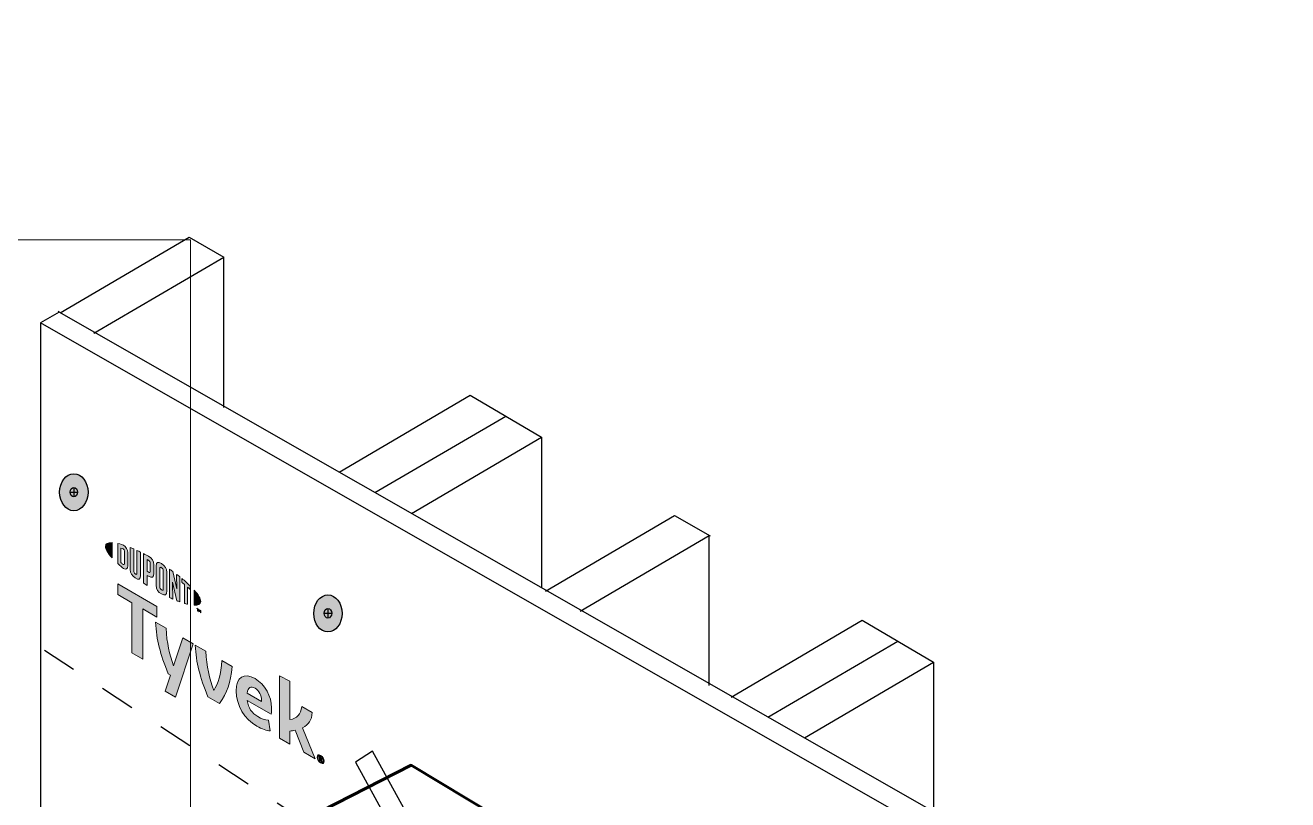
# Model space of a CAD drawing. Header units: inches. Extents: x -22 to 84, y -21 to 19.
# Drawn here: x 37.962 to 42.497, y 0.815 to 3.597 of the extents above; entities that cross this region are included whole.
import ezdxf

# ---------------------------------------------------------------- set-up
doc = ezdxf.new("R2010")
doc.units = ezdxf.units.IN
doc.header["$MEASUREMENT"] = 0
doc.linetypes.add('AI-Linetype-17', pattern=[0.25, 0.125, -0.125])
for name, color, linetype, lineweight in [('G-ANNO-TTLB', 7, 'Continuous', 0), ('TYVEK', 7, 'Continuous', 0), ('X-REF - TRACED', 7, 'Continuous', 0)]:
    doc.layers.add(name, color=color, linetype=linetype, lineweight=lineweight)
picture_1 = doc.add_image_def('image1.png', size_in_pixel=(1250, 1458))
picture_2 = doc.add_image_def('image2.png', size_in_pixel=(1250, 1458))

# ---------------------------------------------------------------- blocks, each defined once
blk = doc.blocks.new('Block_34')
at = {"layer": 'TYVEK'}
image = blk.add_image(picture_1, insert=(31.6835, -5.1888), size_in_units=(6.8716, 8.015), dxfattribs=at)
image = blk.add_image(picture_2, insert=(31.6835, -5.1888), size_in_units=(6.8716, 8.015), dxfattribs=at)
blk = doc.blocks.new('Block_32')
at = {"layer": 'TYVEK'}
blk.add_blockref('Block_34', (0, 0), dxfattribs=at)
blk = doc.blocks.new('Block_31')
at = {"layer": 'TYVEK'}
blk.add_blockref('Block_32', (0, 0), dxfattribs=at)
blk = doc.blocks.new('Block_210')
at = {"layer": 'X-REF - TRACED', "true_color": 0x848484, "transparency": 33554687}
h = blk.add_hatch(color=252, dxfattribs=at)
h.dxf.hatch_style = 2
edge = h.paths.add_edge_path()
edge.add_spline(control_points=[(38.25, 1.7251), (38.25, 1.7151), (38.2585, 1.7008), (38.2733, 1.6842), (38.2733, 1.6842), (38.2733, 1.7389), (38.2733, 1.7389), (38.2585, 1.7395), (38.25, 1.735), (38.25, 1.7251)], knot_values=[0, 0, 0, 0, 1, 1, 1, 2, 2, 2, 3, 3, 3, 3], degree=3, periodic=0)
h = blk.add_hatch(color=252, dxfattribs=at)
h.dxf.hatch_style = 2
edge = h.paths.add_edge_path()
edge.add_spline(control_points=[(38.3178, 1.6636), (38.3178, 1.6594), (38.3156, 1.6592), (38.313, 1.6607), (38.3109, 1.6619), (38.3078, 1.6646), (38.3052, 1.6669), (38.3052, 1.6669), (38.3052, 1.7193), (38.3052, 1.7193), (38.3078, 1.7185), (38.3109, 1.7176), (38.313, 1.7164), (38.3156, 1.7149), (38.3178, 1.7122), (38.3178, 1.708), (38.3178, 1.708), (38.3178, 1.6636), (38.3178, 1.6636)], knot_values=[0, 0, 0, 0, 1, 1, 1, 2, 2, 2, 3, 3, 3, 4, 4, 4, 5, 5, 5, 6, 6, 6, 6], degree=3, periodic=0)
edge = h.paths.add_edge_path()
edge.add_spline(control_points=[(38.3147, 1.7291), (38.3106, 1.7315), (38.3046, 1.7335), (38.2938, 1.7359), (38.2938, 1.7359), (38.2938, 1.6634), (38.2938, 1.6634), (38.3033, 1.6546), (38.3106, 1.6485), (38.3147, 1.6461), (38.3242, 1.6406), (38.3296, 1.6441), (38.3296, 1.6549), (38.3296, 1.6549), (38.3296, 1.7031), (38.3296, 1.7031), (38.3296, 1.7138), (38.3242, 1.7236), (38.3147, 1.7291)], knot_values=[0, 0, 0, 0, 1, 1, 1, 2, 2, 2, 3, 3, 3, 4, 4, 4, 5, 5, 5, 6, 6, 6, 6], degree=3, periodic=0)
h = blk.add_hatch(color=252, dxfattribs=at)
h.dxf.hatch_style = 2
edge = h.paths.add_edge_path()
edge.add_spline(control_points=[(38.3628, 1.629), (38.3628, 1.6248), (38.3616, 1.6229), (38.357, 1.6262), (38.3525, 1.6294), (38.3513, 1.6323), (38.3513, 1.6373), (38.3513, 1.6373), (38.3513, 1.7162), (38.3513, 1.7162), (38.3483, 1.7176), (38.3417, 1.7204), (38.3388, 1.7215), (38.3388, 1.7215), (38.3388, 1.6417), (38.3388, 1.6417), (38.3388, 1.6289), (38.3442, 1.6208), (38.357, 1.6118), (38.3687, 1.6035), (38.3759, 1.6061), (38.3759, 1.6203), (38.3759, 1.6203), (38.3759, 1.7047), (38.3759, 1.7047), (38.3734, 1.7059), (38.3654, 1.7098), (38.3628, 1.7109), (38.3628, 1.7109), (38.3628, 1.629), (38.3628, 1.629)], knot_values=[0, 0, 0, 0, 1, 1, 1, 2, 2, 2, 3, 3, 3, 4, 4, 4, 5, 5, 5, 6, 6, 6, 7, 7, 7, 8, 8, 8, 9, 9, 9, 10, 10, 10, 10], degree=3, periodic=0)
h = blk.add_hatch(color=252, dxfattribs=at)
h.dxf.hatch_style = 2
edge = h.paths.add_edge_path()
edge.add_spline(control_points=[(38.4103, 1.6363), (38.4103, 1.6318), (38.4089, 1.6302), (38.4036, 1.6333), (38.4036, 1.6333), (38.3991, 1.6359), (38.3991, 1.6359), (38.3991, 1.6359), (38.3991, 1.6778), (38.3991, 1.6778), (38.4011, 1.6768), (38.4022, 1.6762), (38.4034, 1.6755), (38.4091, 1.6722), (38.4103, 1.669), (38.4103, 1.6643), (38.4103, 1.6643), (38.4103, 1.6363), (38.4103, 1.6363)], knot_values=[0, 0, 0, 0, 1, 1, 1, 2, 2, 2, 3, 3, 3, 4, 4, 4, 5, 5, 5, 6, 6, 6, 6], degree=3, periodic=0)
edge = h.paths.add_edge_path()
edge.add_spline(control_points=[(38.4042, 1.6899), (38.4019, 1.6912), (38.3936, 1.6956), (38.386, 1.6995), (38.386, 1.6995), (38.386, 1.5932), (38.386, 1.5932), (38.3886, 1.5916), (38.3954, 1.5873), (38.3991, 1.585), (38.3991, 1.585), (38.3991, 1.6211), (38.3991, 1.6211), (38.3991, 1.6211), (38.4042, 1.6182), (38.4042, 1.6182), (38.4178, 1.6104), (38.4235, 1.6141), (38.4235, 1.6276), (38.4235, 1.6276), (38.4235, 1.6589), (38.4235, 1.6589), (38.4235, 1.6721), (38.4171, 1.6824), (38.4042, 1.6899)], knot_values=[0, 0, 0, 0, 1, 1, 1, 2, 2, 2, 3, 3, 3, 4, 4, 4, 5, 5, 5, 6, 6, 6, 7, 7, 7, 8, 8, 8, 8], degree=3, periodic=0)
h = blk.add_hatch(color=252, dxfattribs=at)
h.dxf.hatch_style = 2
edge = h.paths.add_edge_path()
edge.add_spline(control_points=[(38.4569, 1.5723), (38.4569, 1.5681), (38.4556, 1.5667), (38.451, 1.5692), (38.4463, 1.5718), (38.445, 1.5748), (38.445, 1.5792), (38.445, 1.5792), (38.445, 1.6455), (38.445, 1.6455), (38.445, 1.6498), (38.4463, 1.6515), (38.451, 1.6486), (38.4556, 1.6458), (38.4569, 1.6428), (38.4569, 1.6386), (38.4569, 1.6386), (38.4569, 1.5723), (38.4569, 1.5723)], knot_values=[0, 0, 0, 0, 1, 1, 1, 2, 2, 2, 3, 3, 3, 4, 4, 4, 5, 5, 5, 6, 6, 6, 6], degree=3, periodic=0)
edge = h.paths.add_edge_path()
edge.add_spline(control_points=[(38.451, 1.6634), (38.439, 1.6711), (38.4318, 1.6691), (38.4318, 1.6551), (38.4318, 1.6551), (38.4318, 1.5856), (38.4318, 1.5856), (38.4318, 1.5708), (38.4383, 1.561), (38.451, 1.5542), (38.4635, 1.5477), (38.47, 1.5493), (38.47, 1.565), (38.47, 1.565), (38.47, 1.6314), (38.47, 1.6314), (38.47, 1.6464), (38.4641, 1.6551), (38.451, 1.6634)], knot_values=[0, 0, 0, 0, 1, 1, 1, 2, 2, 2, 3, 3, 3, 4, 4, 4, 5, 5, 5, 6, 6, 6, 6], degree=3, periodic=0)
h = blk.add_hatch(color=252, dxfattribs=at)
h.dxf.hatch_style = 2
edge = h.paths.add_edge_path()
edge.add_spline(control_points=[(38.5062, 1.5724), (38.5062, 1.5724), (38.4917, 1.6348), (38.4917, 1.6348), (38.4878, 1.6376), (38.483, 1.641), (38.4794, 1.6435), (38.4794, 1.6435), (38.4794, 1.5415), (38.4794, 1.5415), (38.482, 1.5403), (38.4885, 1.5373), (38.4919, 1.5359), (38.4919, 1.5359), (38.4909, 1.5966), (38.4909, 1.5966), (38.4909, 1.5966), (38.5062, 1.53), (38.5062, 1.53), (38.5094, 1.5287), (38.5142, 1.5269), (38.5173, 1.5258), (38.5173, 1.5258), (38.5173, 1.6154), (38.5173, 1.6154), (38.514, 1.618), (38.5081, 1.6226), (38.5053, 1.6247), (38.5053, 1.6247), (38.5062, 1.5724), (38.5062, 1.5724)], knot_values=[0, 0, 0, 0, 1, 1, 1, 2, 2, 2, 3, 3, 3, 4, 4, 4, 5, 5, 5, 6, 6, 6, 7, 7, 7, 8, 8, 8, 9, 9, 9, 10, 10, 10, 10], degree=3, periodic=0)
h = blk.add_hatch(color=252, dxfattribs=at)
h.dxf.hatch_style = 2
edge = h.paths.add_edge_path()
edge.add_spline(control_points=[(38.5237, 1.596), (38.527, 1.5935), (38.5301, 1.5909), (38.5332, 1.5884), (38.5332, 1.5884), (38.5332, 1.5205), (38.5332, 1.5205), (38.5361, 1.5197), (38.5414, 1.5182), (38.5449, 1.5173), (38.5449, 1.5173), (38.5449, 1.5784), (38.5449, 1.5784), (38.5483, 1.5755), (38.5515, 1.5726), (38.5544, 1.57), (38.5544, 1.57), (38.5544, 1.583), (38.5544, 1.583), (38.5452, 1.592), (38.5353, 1.6008), (38.5237, 1.6102), (38.5237, 1.6102), (38.5237, 1.596), (38.5237, 1.596)], knot_values=[0, 0, 0, 0, 1, 1, 1, 2, 2, 2, 3, 3, 3, 4, 4, 4, 5, 5, 5, 6, 6, 6, 7, 7, 7, 8, 8, 8, 8], degree=3, periodic=0)
h = blk.add_hatch(color=252, dxfattribs=at)
h.dxf.hatch_style = 2
edge = h.paths.add_edge_path()
edge.add_spline(control_points=[(38.5917, 1.5278), (38.5917, 1.5177), (38.5832, 1.5133), (38.5684, 1.5137), (38.5684, 1.5137), (38.5684, 1.5685), (38.5684, 1.5685), (38.5832, 1.552), (38.5917, 1.5377), (38.5917, 1.5278)], knot_values=[0, 0, 0, 0, 1, 1, 1, 2, 2, 2, 3, 3, 3, 3], degree=3, periodic=0)
h = blk.add_hatch(color=252, dxfattribs=at)
h.dxf.hatch_style = 2
edge = h.paths.add_edge_path()
edge.add_spline(control_points=[(38.5848, 1.4988), (38.5848, 1.4988), (38.5862, 1.498), (38.5862, 1.498), (38.5862, 1.498), (38.5883, 1.4931), (38.5883, 1.4931), (38.5883, 1.4931), (38.5904, 1.4956), (38.5904, 1.4956), (38.5904, 1.4956), (38.5917, 1.4948), (38.5917, 1.4948), (38.5917, 1.4948), (38.5917, 1.4869), (38.5917, 1.4869), (38.5917, 1.4869), (38.5905, 1.4877), (38.5905, 1.4877), (38.5905, 1.4877), (38.5905, 1.4933), (38.5905, 1.4933), (38.5905, 1.4933), (38.5883, 1.4907), (38.5883, 1.4907), (38.5883, 1.4907), (38.5882, 1.4908), (38.5882, 1.4908), (38.5882, 1.4908), (38.5861, 1.4958), (38.5861, 1.4958), (38.5861, 1.4958), (38.5861, 1.4902), (38.5861, 1.4902), (38.5861, 1.4902), (38.5848, 1.4909), (38.5848, 1.4909), (38.5848, 1.4909), (38.5848, 1.4988), (38.5848, 1.4988)], knot_values=[0, 0, 0, 0, 1, 1, 1, 2, 2, 2, 3, 3, 3, 4, 4, 4, 5, 5, 5, 6, 6, 6, 7, 7, 7, 8, 8, 8, 9, 9, 9, 10, 10, 10, 11, 11, 11, 12, 12, 12, 13, 13, 13, 13], degree=3, periodic=0)
edge = h.paths.add_edge_path()
edge.add_spline(control_points=[(38.5799, 1.5003), (38.5799, 1.5003), (38.5778, 1.5015), (38.5778, 1.5015), (38.5778, 1.5015), (38.5778, 1.5029), (38.5778, 1.5029), (38.5778, 1.5029), (38.5833, 1.4997), (38.5833, 1.4997), (38.5833, 1.4997), (38.5833, 1.4983), (38.5833, 1.4983), (38.5833, 1.4983), (38.5812, 1.4995), (38.5812, 1.4995), (38.5812, 1.4995), (38.5812, 1.493), (38.5812, 1.493), (38.5812, 1.493), (38.5799, 1.4938), (38.5799, 1.4938), (38.5799, 1.4938), (38.5799, 1.5003), (38.5799, 1.5003)], knot_values=[0, 0, 0, 0, 1, 1, 1, 2, 2, 2, 3, 3, 3, 4, 4, 4, 5, 5, 5, 6, 6, 6, 7, 7, 7, 8, 8, 8, 8], degree=3, periodic=0)
at = {"layer": 'X-REF - TRACED'}
for points, knots in [([(38.25, 1.7251), (38.25, 1.7151), (38.2585, 1.7008), (38.2733, 1.6842), (38.2733, 1.6842), (38.2733, 1.7389), (38.2733, 1.7389), (38.2585, 1.7395), (38.25, 1.735), (38.25, 1.7251)], [0, 0, 0, 0, 1, 1, 1, 2, 2, 2, 3, 3, 3, 3]), ([(38.3147, 1.7291), (38.3106, 1.7315), (38.3046, 1.7335), (38.2938, 1.7359), (38.2938, 1.7359), (38.2938, 1.6634), (38.2938, 1.6634), (38.3033, 1.6546), (38.3106, 1.6485), (38.3147, 1.6461), (38.3242, 1.6406), (38.3296, 1.6441), (38.3296, 1.6549), (38.3296, 1.6549), (38.3296, 1.7031), (38.3296, 1.7031), (38.3296, 1.7138), (38.3242, 1.7236), (38.3147, 1.7291)], [0, 0, 0, 0, 1, 1, 1, 2, 2, 2, 3, 3, 3, 4, 4, 4, 5, 5, 5, 6, 6, 6, 6]), ([(38.3178, 1.6636), (38.3178, 1.6594), (38.3156, 1.6592), (38.313, 1.6607), (38.3109, 1.6619), (38.3078, 1.6646), (38.3052, 1.6669), (38.3052, 1.6669), (38.3052, 1.7193), (38.3052, 1.7193), (38.3078, 1.7185), (38.3109, 1.7176), (38.313, 1.7164), (38.3156, 1.7149), (38.3178, 1.7122), (38.3178, 1.708), (38.3178, 1.708), (38.3178, 1.6636), (38.3178, 1.6636)], [0, 0, 0, 0, 1, 1, 1, 2, 2, 2, 3, 3, 3, 4, 4, 4, 5, 5, 5, 6, 6, 6, 6]), ([(38.3628, 1.629), (38.3628, 1.6248), (38.3616, 1.6229), (38.357, 1.6262), (38.3525, 1.6294), (38.3513, 1.6323), (38.3513, 1.6373), (38.3513, 1.6373), (38.3513, 1.7162), (38.3513, 1.7162), (38.3483, 1.7176), (38.3417, 1.7204), (38.3388, 1.7215), (38.3388, 1.7215), (38.3388, 1.6417), (38.3388, 1.6417), (38.3388, 1.6289), (38.3442, 1.6208), (38.357, 1.6118), (38.3687, 1.6035), (38.3759, 1.6061), (38.3759, 1.6203), (38.3759, 1.6203), (38.3759, 1.7047), (38.3759, 1.7047), (38.3734, 1.7059), (38.3654, 1.7098), (38.3628, 1.7109), (38.3628, 1.7109), (38.3628, 1.629), (38.3628, 1.629)], [0, 0, 0, 0, 1, 1, 1, 2, 2, 2, 3, 3, 3, 4, 4, 4, 5, 5, 5, 6, 6, 6, 7, 7, 7, 8, 8, 8, 9, 9, 9, 10, 10, 10, 10]), ([(38.4042, 1.6899), (38.4019, 1.6912), (38.3936, 1.6956), (38.386, 1.6995), (38.386, 1.6995), (38.386, 1.5932), (38.386, 1.5932), (38.3886, 1.5916), (38.3954, 1.5873), (38.3991, 1.585), (38.3991, 1.585), (38.3991, 1.6211), (38.3991, 1.6211), (38.3991, 1.6211), (38.4042, 1.6182), (38.4042, 1.6182), (38.4178, 1.6104), (38.4235, 1.6141), (38.4235, 1.6276), (38.4235, 1.6276), (38.4235, 1.6589), (38.4235, 1.6589), (38.4235, 1.6721), (38.4171, 1.6824), (38.4042, 1.6899)], [0, 0, 0, 0, 1, 1, 1, 2, 2, 2, 3, 3, 3, 4, 4, 4, 5, 5, 5, 6, 6, 6, 7, 7, 7, 8, 8, 8, 8]), ([(38.4103, 1.6363), (38.4103, 1.6318), (38.4089, 1.6302), (38.4036, 1.6333), (38.4036, 1.6333), (38.3991, 1.6359), (38.3991, 1.6359), (38.3991, 1.6359), (38.3991, 1.6778), (38.3991, 1.6778), (38.4011, 1.6768), (38.4022, 1.6762), (38.4034, 1.6755), (38.4091, 1.6722), (38.4103, 1.669), (38.4103, 1.6643), (38.4103, 1.6643), (38.4103, 1.6363), (38.4103, 1.6363)], [0, 0, 0, 0, 1, 1, 1, 2, 2, 2, 3, 3, 3, 4, 4, 4, 5, 5, 5, 6, 6, 6, 6]), ([(38.451, 1.6634), (38.439, 1.6711), (38.4318, 1.6691), (38.4318, 1.6551), (38.4318, 1.6551), (38.4318, 1.5856), (38.4318, 1.5856), (38.4318, 1.5708), (38.4383, 1.561), (38.451, 1.5542), (38.4635, 1.5477), (38.47, 1.5493), (38.47, 1.565), (38.47, 1.565), (38.47, 1.6314), (38.47, 1.6314), (38.47, 1.6464), (38.4641, 1.6551), (38.451, 1.6634)], [0, 0, 0, 0, 1, 1, 1, 2, 2, 2, 3, 3, 3, 4, 4, 4, 5, 5, 5, 6, 6, 6, 6]), ([(38.4569, 1.5723), (38.4569, 1.5681), (38.4556, 1.5667), (38.451, 1.5692), (38.4463, 1.5718), (38.445, 1.5748), (38.445, 1.5792), (38.445, 1.5792), (38.445, 1.6455), (38.445, 1.6455), (38.445, 1.6498), (38.4463, 1.6515), (38.451, 1.6486), (38.4556, 1.6458), (38.4569, 1.6428), (38.4569, 1.6386), (38.4569, 1.6386), (38.4569, 1.5723), (38.4569, 1.5723)], [0, 0, 0, 0, 1, 1, 1, 2, 2, 2, 3, 3, 3, 4, 4, 4, 5, 5, 5, 6, 6, 6, 6]), ([(38.5062, 1.5724), (38.5062, 1.5724), (38.4917, 1.6348), (38.4917, 1.6348), (38.4878, 1.6376), (38.483, 1.641), (38.4794, 1.6435), (38.4794, 1.6435), (38.4794, 1.5415), (38.4794, 1.5415), (38.482, 1.5403), (38.4885, 1.5373), (38.4919, 1.5359), (38.4919, 1.5359), (38.4909, 1.5966), (38.4909, 1.5966), (38.4909, 1.5966), (38.5062, 1.53), (38.5062, 1.53), (38.5094, 1.5287), (38.5142, 1.5269), (38.5173, 1.5258), (38.5173, 1.5258), (38.5173, 1.6154), (38.5173, 1.6154), (38.514, 1.618), (38.5081, 1.6226), (38.5053, 1.6247), (38.5053, 1.6247), (38.5062, 1.5724), (38.5062, 1.5724)], [0, 0, 0, 0, 1, 1, 1, 2, 2, 2, 3, 3, 3, 4, 4, 4, 5, 5, 5, 6, 6, 6, 7, 7, 7, 8, 8, 8, 9, 9, 9, 10, 10, 10, 10]), ([(38.5237, 1.596), (38.527, 1.5935), (38.5301, 1.5909), (38.5332, 1.5884), (38.5332, 1.5884), (38.5332, 1.5205), (38.5332, 1.5205), (38.5361, 1.5197), (38.5414, 1.5182), (38.5449, 1.5173), (38.5449, 1.5173), (38.5449, 1.5784), (38.5449, 1.5784), (38.5483, 1.5755), (38.5515, 1.5726), (38.5544, 1.57), (38.5544, 1.57), (38.5544, 1.583), (38.5544, 1.583), (38.5452, 1.592), (38.5353, 1.6008), (38.5237, 1.6102), (38.5237, 1.6102), (38.5237, 1.596), (38.5237, 1.596)], [0, 0, 0, 0, 1, 1, 1, 2, 2, 2, 3, 3, 3, 4, 4, 4, 5, 5, 5, 6, 6, 6, 7, 7, 7, 8, 8, 8, 8]), ([(38.5917, 1.5278), (38.5917, 1.5177), (38.5832, 1.5133), (38.5684, 1.5137), (38.5684, 1.5137), (38.5684, 1.5685), (38.5684, 1.5685), (38.5832, 1.552), (38.5917, 1.5377), (38.5917, 1.5278)], [0, 0, 0, 0, 1, 1, 1, 2, 2, 2, 3, 3, 3, 3]), ([(38.5799, 1.5003), (38.5799, 1.5003), (38.5778, 1.5015), (38.5778, 1.5015), (38.5778, 1.5015), (38.5778, 1.5029), (38.5778, 1.5029), (38.5778, 1.5029), (38.5833, 1.4997), (38.5833, 1.4997), (38.5833, 1.4997), (38.5833, 1.4983), (38.5833, 1.4983), (38.5833, 1.4983), (38.5812, 1.4995), (38.5812, 1.4995), (38.5812, 1.4995), (38.5812, 1.493), (38.5812, 1.493), (38.5812, 1.493), (38.5799, 1.4938), (38.5799, 1.4938), (38.5799, 1.4938), (38.5799, 1.5003), (38.5799, 1.5003)], [0, 0, 0, 0, 1, 1, 1, 2, 2, 2, 3, 3, 3, 4, 4, 4, 5, 5, 5, 6, 6, 6, 7, 7, 7, 8, 8, 8, 8]), ([(38.5848, 1.4988), (38.5848, 1.4988), (38.5862, 1.498), (38.5862, 1.498), (38.5862, 1.498), (38.5883, 1.4931), (38.5883, 1.4931), (38.5883, 1.4931), (38.5904, 1.4956), (38.5904, 1.4956), (38.5904, 1.4956), (38.5917, 1.4948), (38.5917, 1.4948), (38.5917, 1.4948), (38.5917, 1.4869), (38.5917, 1.4869), (38.5917, 1.4869), (38.5905, 1.4877), (38.5905, 1.4877), (38.5905, 1.4877), (38.5905, 1.4933), (38.5905, 1.4933), (38.5905, 1.4933), (38.5883, 1.4907), (38.5883, 1.4907), (38.5883, 1.4907), (38.5882, 1.4908), (38.5882, 1.4908), (38.5882, 1.4908), (38.5861, 1.4958), (38.5861, 1.4958), (38.5861, 1.4958), (38.5861, 1.4902), (38.5861, 1.4902), (38.5861, 1.4902), (38.5848, 1.4909), (38.5848, 1.4909), (38.5848, 1.4909), (38.5848, 1.4988), (38.5848, 1.4988)], [0, 0, 0, 0, 1, 1, 1, 2, 2, 2, 3, 3, 3, 4, 4, 4, 5, 5, 5, 6, 6, 6, 7, 7, 7, 8, 8, 8, 9, 9, 9, 10, 10, 10, 11, 11, 11, 12, 12, 12, 13, 13, 13, 13])]:
    blk.add_open_spline(points, degree=3, knots=knots, dxfattribs=at)
blk = doc.blocks.new('Block_214')
at = {"layer": 'X-REF - TRACED', "true_color": 0x848484, "transparency": 33554687}
h = blk.add_hatch(color=252, dxfattribs=at)
h.dxf.hatch_style = 2
h.paths.add_polyline_path([(38.4341, 1.5093), (38.2938, 1.5903), (38.2938, 1.5522), (38.3445, 1.523), (38.3445, 1.3425), (38.3834, 1.32), (38.3834, 1.5005), (38.4341, 1.4712)])
h = blk.add_hatch(color=252, dxfattribs=at)
h.dxf.hatch_style = 2
edge = h.paths.add_edge_path()
edge.add_spline(control_points=[(38.6673, 1.3157), (38.6648, 1.2637), (38.6545, 1.2334), (38.6384, 1.2074), (38.6229, 1.2517), (38.6128, 1.2937), (38.6098, 1.3489), (38.6098, 1.3489), (38.5719, 1.3707), (38.5719, 1.3707), (38.576, 1.3056), (38.5883, 1.2582), (38.6177, 1.1847), (38.6177, 1.1847), (38.6594, 1.1607), (38.6594, 1.1607), (38.6877, 1.2008), (38.6994, 1.2343), (38.7049, 1.294), (38.7049, 1.294), (38.6673, 1.3157), (38.6673, 1.3157)], knot_values=[0, 0, 0, 0, 1, 1, 1, 2, 2, 2, 3, 3, 3, 4, 4, 4, 5, 5, 5, 6, 6, 6, 7, 7, 7, 7], degree=3, periodic=0)
h = blk.add_hatch(color=252, dxfattribs=at)
h.dxf.hatch_style = 2
edge = h.paths.add_edge_path()
edge.add_spline(control_points=[(38.7585, 1.1983), (38.7585, 1.1983), (38.8103, 1.1685), (38.8103, 1.1685), (38.8103, 1.1685), (38.8103, 1.1722), (38.8103, 1.1722), (38.8103, 1.1897), (38.8021, 1.2072), (38.7871, 1.2159), (38.7713, 1.225), (38.761, 1.2182), (38.7585, 1.1983)], knot_values=[0, 0, 0, 0, 1, 1, 1, 2, 2, 2, 3, 3, 3, 4, 4, 4, 4], degree=3, periodic=0)
edge = h.paths.add_edge_path()
edge.add_spline(control_points=[(38.8411, 1.0626), (38.8291, 1.0633), (38.8114, 1.0692), (38.7934, 1.0795), (38.7495, 1.1049), (38.7196, 1.154), (38.7196, 1.2058), (38.7196, 1.2555), (38.7471, 1.2733), (38.7871, 1.2502), (38.8228, 1.2296), (38.8462, 1.1871), (38.8462, 1.1452), (38.8462, 1.1358), (38.8457, 1.128), (38.8452, 1.1221), (38.8452, 1.1221), (38.7591, 1.1718), (38.7591, 1.1718), (38.7626, 1.1448), (38.7754, 1.1261), (38.7972, 1.1136), (38.8106, 1.1059), (38.8234, 1.1019), (38.8351, 1.1008), (38.8351, 1.1008), (38.8411, 1.0626), (38.8411, 1.0626)], knot_values=[0, 0, 0, 0, 1, 1, 1, 2, 2, 2, 3, 3, 3, 4, 4, 4, 5, 5, 5, 6, 6, 6, 7, 7, 7, 8, 8, 8, 9, 9, 9, 9], degree=3, periodic=0)
h = blk.add_hatch(color=252, dxfattribs=at)
h.dxf.hatch_style = 2
edge = h.paths.add_edge_path()
edge.add_spline(control_points=[(38.9577, 1.0737), (38.9577, 1.0737), (39.0029, 0.9623), (39.0029, 0.9623), (39.0029, 0.9623), (38.962, 0.9859), (38.962, 0.9859), (38.962, 0.9859), (38.9307, 1.0649), (38.9307, 1.0649), (38.925, 1.0635), (38.919, 1.0623), (38.9124, 1.0614), (38.9124, 1.0614), (38.9124, 1.0146), (38.9124, 1.0146), (38.9124, 1.0146), (38.8748, 1.0363), (38.8748, 1.0363), (38.8748, 1.0363), (38.8748, 1.2602), (38.8748, 1.2602), (38.8748, 1.2602), (38.9124, 1.2406), (38.9124, 1.2406), (38.9124, 1.2406), (38.9124, 1.1029), (38.9124, 1.1029), (38.938, 1.1072), (38.9506, 1.1218), (38.9549, 1.1496), (38.9549, 1.1496), (38.9923, 1.128), (38.9923, 1.128), (38.9914, 1.1017), (38.9795, 1.0845), (38.9577, 1.0737)], knot_values=[0, 0, 0, 0, 1, 1, 1, 2, 2, 2, 3, 3, 3, 4, 4, 4, 5, 5, 5, 6, 6, 6, 7, 7, 7, 8, 8, 8, 9, 9, 9, 10, 10, 10, 11, 11, 11, 12, 12, 12, 12], degree=3, periodic=0)
at = {"layer": 'X-REF - TRACED'}
blk.add_lwpolyline([(38.4341, 1.5093), (38.2938, 1.5903), (38.2938, 1.5522), (38.3445, 1.523), (38.3445, 1.3425), (38.3834, 1.32), (38.3834, 1.5005), (38.4341, 1.4712)], close=True, dxfattribs=at)
for points, knots in [([(38.6673, 1.3157), (38.6648, 1.2637), (38.6545, 1.2334), (38.6384, 1.2074), (38.6229, 1.2517), (38.6128, 1.2937), (38.6098, 1.3489), (38.6098, 1.3489), (38.5719, 1.3707), (38.5719, 1.3707), (38.576, 1.3056), (38.5883, 1.2582), (38.6177, 1.1847), (38.6177, 1.1847), (38.6594, 1.1607), (38.6594, 1.1607), (38.6877, 1.2008), (38.6994, 1.2343), (38.7049, 1.294), (38.7049, 1.294), (38.6673, 1.3157), (38.6673, 1.3157)], [0, 0, 0, 0, 1, 1, 1, 2, 2, 2, 3, 3, 3, 4, 4, 4, 5, 5, 5, 6, 6, 6, 7, 7, 7, 7]), ([(38.8411, 1.0626), (38.8291, 1.0633), (38.8114, 1.0692), (38.7934, 1.0795), (38.7495, 1.1049), (38.7196, 1.154), (38.7196, 1.2058), (38.7196, 1.2555), (38.7471, 1.2733), (38.7871, 1.2502), (38.8228, 1.2296), (38.8462, 1.1871), (38.8462, 1.1452), (38.8462, 1.1358), (38.8457, 1.128), (38.8452, 1.1221), (38.8452, 1.1221), (38.7591, 1.1718), (38.7591, 1.1718), (38.7626, 1.1448), (38.7754, 1.1261), (38.7972, 1.1136), (38.8106, 1.1059), (38.8234, 1.1019), (38.8351, 1.1008), (38.8351, 1.1008), (38.8411, 1.0626), (38.8411, 1.0626)], [0, 0, 0, 0, 1, 1, 1, 2, 2, 2, 3, 3, 3, 4, 4, 4, 5, 5, 5, 6, 6, 6, 7, 7, 7, 8, 8, 8, 9, 9, 9, 9]), ([(38.7585, 1.1983), (38.7585, 1.1983), (38.8103, 1.1685), (38.8103, 1.1685), (38.8103, 1.1685), (38.8103, 1.1722), (38.8103, 1.1722), (38.8103, 1.1897), (38.8021, 1.2072), (38.7871, 1.2159), (38.7713, 1.225), (38.761, 1.2182), (38.7585, 1.1983)], [0, 0, 0, 0, 1, 1, 1, 2, 2, 2, 3, 3, 3, 4, 4, 4, 4]), ([(38.9577, 1.0737), (38.9577, 1.0737), (39.0029, 0.9623), (39.0029, 0.9623), (39.0029, 0.9623), (38.962, 0.9859), (38.962, 0.9859), (38.962, 0.9859), (38.9307, 1.0649), (38.9307, 1.0649), (38.925, 1.0635), (38.919, 1.0623), (38.9124, 1.0614), (38.9124, 1.0614), (38.9124, 1.0146), (38.9124, 1.0146), (38.9124, 1.0146), (38.8748, 1.0363), (38.8748, 1.0363), (38.8748, 1.0363), (38.8748, 1.2602), (38.8748, 1.2602), (38.8748, 1.2602), (38.9124, 1.2406), (38.9124, 1.2406), (38.9124, 1.2406), (38.9124, 1.1029), (38.9124, 1.1029), (38.938, 1.1072), (38.9506, 1.1218), (38.9549, 1.1496), (38.9549, 1.1496), (38.9923, 1.128), (38.9923, 1.128), (38.9914, 1.1017), (38.9795, 1.0845), (38.9577, 1.0737)], [0, 0, 0, 0, 1, 1, 1, 2, 2, 2, 3, 3, 3, 4, 4, 4, 5, 5, 5, 6, 6, 6, 7, 7, 7, 8, 8, 8, 9, 9, 9, 10, 10, 10, 11, 11, 11, 12, 12, 12, 12])]:
    blk.add_open_spline(points, degree=3, knots=knots, dxfattribs=at)
blk = doc.blocks.new('Block_213')
at = {"layer": 'X-REF - TRACED', "true_color": 0x848484, "transparency": 33554687}
h = blk.add_hatch(color=252, dxfattribs=at)
h.dxf.hatch_style = 2
edge = h.paths.add_edge_path()
edge.add_spline(control_points=[(38.5277, 1.3963), (38.5277, 1.3963), (38.4939, 1.2956), (38.4939, 1.2956), (38.4796, 1.3377), (38.4702, 1.3784), (38.4674, 1.4311), (38.4674, 1.4311), (38.4295, 1.4529), (38.4295, 1.4529), (38.4336, 1.3878), (38.4459, 1.3405), (38.4753, 1.2669), (38.4753, 1.2669), (38.4828, 1.2626), (38.4828, 1.2626), (38.4828, 1.2626), (38.4636, 1.2051), (38.4636, 1.2051), (38.4636, 1.2051), (38.5012, 1.1833), (38.5012, 1.1833), (38.5012, 1.1833), (38.5653, 1.3746), (38.5653, 1.3746), (38.5653, 1.3746), (38.5277, 1.3963), (38.5277, 1.3963)], knot_values=[0, 0, 0, 0, 1, 1, 1, 2, 2, 2, 3, 3, 3, 4, 4, 4, 5, 5, 5, 6, 6, 6, 7, 7, 7, 8, 8, 8, 9, 9, 9, 9], degree=3, periodic=0)
at = {"layer": 'X-REF - TRACED'}
blk.add_open_spline([(38.5277, 1.3963), (38.5277, 1.3963), (38.4939, 1.2956), (38.4939, 1.2956), (38.4796, 1.3377), (38.4702, 1.3784), (38.4674, 1.4311), (38.4674, 1.4311), (38.4295, 1.4529), (38.4295, 1.4529), (38.4336, 1.3878), (38.4459, 1.3405), (38.4753, 1.2669), (38.4753, 1.2669), (38.4828, 1.2626), (38.4828, 1.2626), (38.4828, 1.2626), (38.4636, 1.2051), (38.4636, 1.2051), (38.4636, 1.2051), (38.5012, 1.1833), (38.5012, 1.1833), (38.5012, 1.1833), (38.5653, 1.3746), (38.5653, 1.3746), (38.5653, 1.3746), (38.5277, 1.3963), (38.5277, 1.3963)], degree=3, knots=[0, 0, 0, 0, 1, 1, 1, 2, 2, 2, 3, 3, 3, 4, 4, 4, 5, 5, 5, 6, 6, 6, 7, 7, 7, 8, 8, 8, 9, 9, 9, 9], dxfattribs=at)
blk.add_blockref('Block_214', (0, 0), dxfattribs=at)
blk = doc.blocks.new('Block_215')
at = {"layer": 'X-REF - TRACED', "true_color": 0x848484, "transparency": 33554687}
h = blk.add_hatch(color=252, dxfattribs=at)
h.dxf.hatch_style = 2
edge = h.paths.add_edge_path()
edge.add_spline(control_points=[(39.0209, 0.9667), (39.0209, 0.9667), (39.0209, 0.9626), (39.0209, 0.9626), (39.0209, 0.9626), (39.0225, 0.9617), (39.0225, 0.9617), (39.024, 0.9608), (39.0248, 0.9608), (39.0248, 0.9623), (39.0248, 0.9639), (39.024, 0.9649), (39.0225, 0.9658), (39.0225, 0.9658), (39.0209, 0.9667), (39.0209, 0.9667)], knot_values=[0, 0, 0, 0, 1, 1, 1, 2, 2, 2, 3, 3, 3, 4, 4, 4, 5, 5, 5, 5], degree=3, periodic=0)
edge = h.paths.add_edge_path()
edge.add_spline(control_points=[(39.0183, 0.9708), (39.0183, 0.9708), (39.0225, 0.9683), (39.0225, 0.9683), (39.0258, 0.9665), (39.0274, 0.9637), (39.0274, 0.9609), (39.0274, 0.9589), (39.0266, 0.9579), (39.025, 0.9581), (39.0258, 0.9559), (39.0269, 0.9535), (39.0282, 0.9509), (39.0282, 0.9509), (39.025, 0.9527), (39.025, 0.9527), (39.0239, 0.9551), (39.023, 0.9571), (39.0223, 0.9592), (39.0223, 0.9592), (39.0209, 0.96), (39.0209, 0.96), (39.0209, 0.96), (39.0209, 0.9551), (39.0209, 0.9551), (39.0209, 0.9551), (39.0183, 0.9567), (39.0183, 0.9567), (39.0183, 0.9567), (39.0183, 0.9708), (39.0183, 0.9708)], knot_values=[0, 0, 0, 0, 1, 1, 1, 2, 2, 2, 3, 3, 3, 4, 4, 4, 5, 5, 5, 6, 6, 6, 7, 7, 7, 8, 8, 8, 9, 9, 9, 10, 10, 10, 10], degree=3, periodic=0)
edge = h.paths.add_edge_path()
edge.add_spline(control_points=[(39.0226, 0.9719), (39.0167, 0.9753), (39.0133, 0.9733), (39.0133, 0.9663), (39.0133, 0.9592), (39.0167, 0.9534), (39.0226, 0.95), (39.0285, 0.9466), (39.0319, 0.9485), (39.0319, 0.9556), (39.0319, 0.9626), (39.0285, 0.9685), (39.0226, 0.9719)], knot_values=[0, 0, 0, 0, 1, 1, 1, 2, 2, 2, 3, 3, 3, 4, 4, 4, 4], degree=3, periodic=0)
edge = h.paths.add_edge_path()
edge.add_spline(control_points=[(39.0226, 0.9747), (39.0299, 0.9705), (39.0348, 0.9624), (39.0348, 0.9539), (39.0348, 0.9455), (39.0299, 0.943), (39.0226, 0.9472), (39.0152, 0.9515), (39.0105, 0.9595), (39.0105, 0.9679), (39.0105, 0.9764), (39.0153, 0.979), (39.0226, 0.9747)], knot_values=[0, 0, 0, 0, 1, 1, 1, 2, 2, 2, 3, 3, 3, 4, 4, 4, 4], degree=3, periodic=0)
at = {"layer": 'X-REF - TRACED'}
for points, knots in [([(39.0226, 0.9747), (39.0299, 0.9705), (39.0348, 0.9624), (39.0348, 0.9539), (39.0348, 0.9455), (39.0299, 0.943), (39.0226, 0.9472), (39.0152, 0.9515), (39.0105, 0.9595), (39.0105, 0.9679), (39.0105, 0.9764), (39.0153, 0.979), (39.0226, 0.9747)], [0, 0, 0, 0, 1, 1, 1, 2, 2, 2, 3, 3, 3, 4, 4, 4, 4]), ([(39.0226, 0.9719), (39.0167, 0.9753), (39.0133, 0.9733), (39.0133, 0.9663), (39.0133, 0.9592), (39.0167, 0.9534), (39.0226, 0.95), (39.0285, 0.9466), (39.0319, 0.9485), (39.0319, 0.9556), (39.0319, 0.9626), (39.0285, 0.9685), (39.0226, 0.9719)], [0, 0, 0, 0, 1, 1, 1, 2, 2, 2, 3, 3, 3, 4, 4, 4, 4]), ([(39.0183, 0.9708), (39.0183, 0.9708), (39.0225, 0.9683), (39.0225, 0.9683), (39.0258, 0.9665), (39.0274, 0.9637), (39.0274, 0.9609), (39.0274, 0.9589), (39.0266, 0.9579), (39.025, 0.9581), (39.0258, 0.9559), (39.0269, 0.9535), (39.0282, 0.9509), (39.0282, 0.9509), (39.025, 0.9527), (39.025, 0.9527), (39.0239, 0.9551), (39.023, 0.9571), (39.0223, 0.9592), (39.0223, 0.9592), (39.0209, 0.96), (39.0209, 0.96), (39.0209, 0.96), (39.0209, 0.9551), (39.0209, 0.9551), (39.0209, 0.9551), (39.0183, 0.9567), (39.0183, 0.9567), (39.0183, 0.9567), (39.0183, 0.9708), (39.0183, 0.9708)], [0, 0, 0, 0, 1, 1, 1, 2, 2, 2, 3, 3, 3, 4, 4, 4, 5, 5, 5, 6, 6, 6, 7, 7, 7, 8, 8, 8, 9, 9, 9, 10, 10, 10, 10]), ([(39.0209, 0.9667), (39.0209, 0.9667), (39.0209, 0.9626), (39.0209, 0.9626), (39.0209, 0.9626), (39.0225, 0.9617), (39.0225, 0.9617), (39.024, 0.9608), (39.0248, 0.9608), (39.0248, 0.9623), (39.0248, 0.9639), (39.024, 0.9649), (39.0225, 0.9658), (39.0225, 0.9658), (39.0209, 0.9667), (39.0209, 0.9667)], [0, 0, 0, 0, 1, 1, 1, 2, 2, 2, 3, 3, 3, 4, 4, 4, 5, 5, 5, 5])]:
    blk.add_open_spline(points, degree=3, knots=knots, dxfattribs=at)
blk = doc.blocks.new('Block_212')
at = {"layer": 'X-REF - TRACED'}
for name in ['Block_213', 'Block_215']:
    blk.add_blockref(name, (0, 0), dxfattribs=at)
blk = doc.blocks.new('Block_211')
at = {"layer": 'X-REF - TRACED'}
blk.add_blockref('Block_212', (0, 0), dxfattribs=at)
blk = doc.blocks.new('Block_209')
at = {"layer": 'X-REF - TRACED'}
for name in ['Block_210', 'Block_211']:
    blk.add_blockref(name, (0, 0), dxfattribs=at)

msp = doc.modelspace()

# ---------------------------------------------------------------- hatches: boundary and pattern name
at = {"layer": 'G-ANNO-TTLB', "true_color": 0xff00ff, "transparency": 33554687}
h = msp.add_hatch(color=6, dxfattribs=at)
edge = h.paths.add_edge_path()
edge.add_spline(control_points=[(71.2893, -15.0744), (71.2893, -15.0744), (30.6016, -15.0744), (30.6016, -15.0744), (30.6016, -15.0744), (30.6016, 19.0506), (30.6016, 19.0506), (30.6016, 19.0506), (71.2893, 19.0506), (71.2893, 19.0506), (71.2893, 19.0506), (71.2893, -15.0744), (71.2893, -15.0744)], knot_values=[0, 0, 0, 0, 1, 1, 1, 2, 2, 2, 3, 3, 3, 4, 4, 4, 4], degree=3, periodic=0)
edge = h.paths.add_edge_path()
edge.add_spline(control_points=[(30.7266, 18.9256), (30.7266, 18.9256), (30.7266, -14.9494), (30.7266, -14.9494), (30.7266, -14.9494), (71.1643, -14.9494), (71.1643, -14.9494), (71.1643, -14.9494), (71.1643, 18.9256), (71.1643, 18.9256), (71.1643, 18.9256), (30.7266, 18.9256), (30.7266, 18.9256)], knot_values=[0, 0, 0, 0, 1, 1, 1, 2, 2, 2, 3, 3, 3, 4, 4, 4, 4], degree=3, periodic=0)
edge.add_line((30.7266, 18.9256), (30.7266, 18.9256))
at = {"layer": 'TYVEK', "true_color": 0x003b71, "transparency": 33554687}
h = msp.add_hatch(color=156, dxfattribs=at)
h.dxf.hatch_style = 2
edge = h.paths.add_edge_path()
edge.add_ellipse((38.1361, 1.9196), major_axis=(0, 0.0664), ratio=0.766948, start_angle=0, end_angle=360)
h = msp.add_hatch(color=156, dxfattribs=at)
h.dxf.hatch_style = 2
edge = h.paths.add_edge_path()
edge.add_ellipse((39.0488, 1.4845), major_axis=(0, 0.0664), ratio=0.766948, start_angle=0, end_angle=360)

# ---------------------------------------------------------------- linework, layer by layer
at = {"layer": 'G-ANNO-TTLB'}
for points in [[(71.2893, -15.0744), (71.2893, -15.0744), (30.6016, -15.0744), (30.6016, -15.0744), (30.6016, -15.0744), (30.6016, 19.0506), (30.6016, 19.0506), (30.6016, 19.0506), (71.2893, 19.0506), (71.2893, 19.0506), (71.2893, 19.0506), (71.2893, -15.0744), (71.2893, -15.0744)], [(30.7266, 18.9256), (30.7266, 18.9256), (30.7266, -14.9494), (30.7266, -14.9494), (30.7266, -14.9494), (71.1643, -14.9494), (71.1643, -14.9494), (71.1643, -14.9494), (71.1643, 18.9256), (71.1643, 18.9256), (71.1643, 18.9256), (30.7266, 18.9256), (30.7266, 18.9256)]]:
    msp.add_open_spline(points, degree=3, knots=[0, 0, 0, 0, 1, 1, 1, 2, 2, 2, 3, 3, 3, 4, 4, 4, 4], dxfattribs=at)
at = {"layer": 'TYVEK', "color": 165, "lineweight": 25, "true_color": 0x4c5f99}
for p, q in [((38.0868, 2.5642), (38.5508, 2.8359)), ((38.5508, 2.8359), (38.6755, 2.764)), ((38.2083, 2.4905), (38.6755, 2.764)), ((38.6752, 2.2242), (38.6752, 2.7622)), ((38.0833, 2.5662), (38.0797, 2.5682)), ((39.0889, 1.992), (39.5602, 2.2679)), ((39.5602, 2.2679), (39.8166, 2.1172)), ((39.2179, 1.9183), (39.6873, 2.1932)), ((39.3491, 1.8434), (39.8166, 2.1172)), ((39.8166, 2.117), (39.8166, 1.5765)), ((39.83, 1.5641), (40.294, 1.8359)), ((40.294, 1.8359), (40.4219, 1.7625)), ((39.9544, 1.4928), (40.4184, 1.7646)), ((40.4186, 1.2254), (40.4184, 1.7645)), ((40.4971, 1.1838), (40.9684, 1.4597)), ((40.9684, 1.4597), (41.2247, 1.3091)), ((40.6296, 1.1122), (41.0955, 1.385)), ((40.7607, 1.0373), (41.2247, 1.3091)), ((41.2247, 1.3089), (41.2247, 0.7683))]:
    msp.add_line(p, q, dxfattribs=at)
at = {"layer": 'TYVEK', "color": 33, "lineweight": 25, "true_color": 0xcc9966}
for p, q in [((38.0833, 2.5662), (38.0165, 2.5276)), ((41.8165, 0.4345), (38.0833, 2.5662))]:
    msp.add_line(p, q, dxfattribs=at)
at = {"layer": 'TYVEK', "color": 18, "lineweight": 25, "true_color": 0x000000}
for p, q in [((41.7497, 0.3958), (38.0165, 2.5276)), ((38.0165, 2.5276), (38.0165, -3.3369))]:
    msp.add_line(p, q, dxfattribs=at)
at = {"layer": 'TYVEK', "color": 252, "lineweight": 25, "true_color": 0x848484}
for p, q in [((38.1226, 1.92), (38.1496, 1.92)), ((38.1361, 1.9371), (38.1361, 1.9029)), ((39.0488, 1.5021), (39.0488, 1.4678)), ((39.0353, 1.4849), (39.0623, 1.4849))]:
    msp.add_line(p, q, dxfattribs=at)
at = {"layer": 'TYVEK', "color": 18, "linetype": 'AI-Linetype-17', "lineweight": 25, "true_color": 0x000000}
msp.add_line((37.1944, 1.9016), (39.3486, 0.4874), dxfattribs=at)
at = {"layer": 'TYVEK', "color": 2, "lineweight": 25, "true_color": 0xf5eb12}
msp.add_lwpolyline([(39.3217, 0.7846), (39.2094, 0.9901), (39.1476, 0.9496), (39.2598, 0.7463)], close=True, dxfattribs=at)
at = {"layer": 'TYVEK', "color": 18, "lineweight": 60, "true_color": 0x000000}
msp.add_lwpolyline([(40.8759, -0.3024), (40.552, 0.2141), (39.3483, 0.9392), (39.0248, 0.7745)], dxfattribs=at)
at = {"layer": 'TYVEK', "color": 18, "lineweight": 25, "true_color": 0x000000}
for centre in [(38.1361, 1.9196), (39.0488, 1.4845)]:
    msp.add_ellipse(centre, major_axis=(0, 0.0664), ratio=0.766948, dxfattribs=at)
at = {"layer": 'TYVEK', "color": 252, "lineweight": 25, "true_color": 0x848484}
for centre in [(38.1361, 1.92), (39.0488, 1.4849)]:
    msp.add_ellipse(centre, major_axis=(0, 0.0171), ratio=0.788846, dxfattribs=at)

# ---------------------------------------------------------------- block references
at = {"layer": 'TYVEK'}
msp.add_blockref('Block_31', (0, 0), dxfattribs=at)
at = {"layer": 'X-REF - TRACED'}
msp.add_blockref('Block_209', (0, 0), dxfattribs=at)

doc.saveas('drawing.dxf')
